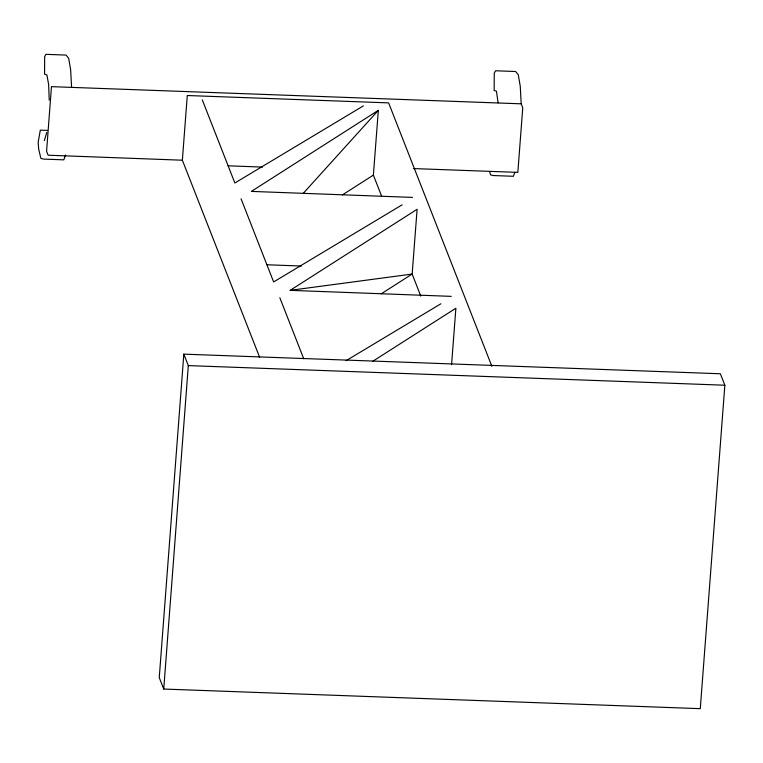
<?xml version="1.0" encoding="UTF-8"?>
<svg xmlns="http://www.w3.org/2000/svg" width="763" height="763" viewBox="0 0 763 763"><rect width="100%" height="100%" fill="white"/><g stroke="black" fill="none" stroke-linecap="round" stroke-linejoin="round"><path stroke-width="1.14" d="M259.62 357.275L182.367 160.211L187.278 95.518L388.615 102.881L491.906 366.383M183.826 354.146L159.257 677.592L163.74 689.046L700.281 708.665L724.85 385.22L720.358 373.765L183.826 354.146L188.318 365.601L163.74 689.046M381.586 196.062L373.384 175.118L378.334 110.33L251.37 191.399L412.468 197.407M451.562 364.762L455.883 308.223L372.907 361.204M44.378 140.535L46.762 132.495M65.608 154.937L63.806 159.839L43.682 159.105L40.906 158.418L38.703 149.31L38.15 142.347L40.305 130.139L47.401 130.406M514.844 172.352L513.404 176.282L493.28 175.538L490.504 174.861L489.684 171.437M303.178 193.421L378.334 110.33M342.387 194.908L373.384 175.118M451.248 296.359L290.15 290.35L417.113 209.281L412.154 274.06L420.794 296.111M381.166 293.85L412.154 274.06L290.15 290.35M363.369 105.876L234.851 182.996L202.3 99.886M402.149 204.818L273.631 281.938L241.07 198.828M346.068 360.689L440.919 303.769M413.384 168.566L517.839 172.381L522.75 107.783L521.196 103.825L51.474 86.648L46.572 151.255L48.117 155.213L182.367 160.211M228.127 165.809L262.472 167.087M266.897 264.761L301.251 266.039M188.318 365.601L724.85 385.22M279.849 297.78L303.722 358.724M521.196 103.825L520.252 86.181L518.287 74.793L515.635 71.512L495.521 70.778L494.262 73.105L494.157 90.559L496.427 91.169L498.115 102.833M71.598 87.392L70.644 69.748L68.689 58.35L66.038 55.079L45.923 54.335L44.655 56.672L44.559 74.116L46.925 74.984L48.632 84.512L49.223 100.153"/></g></svg>
